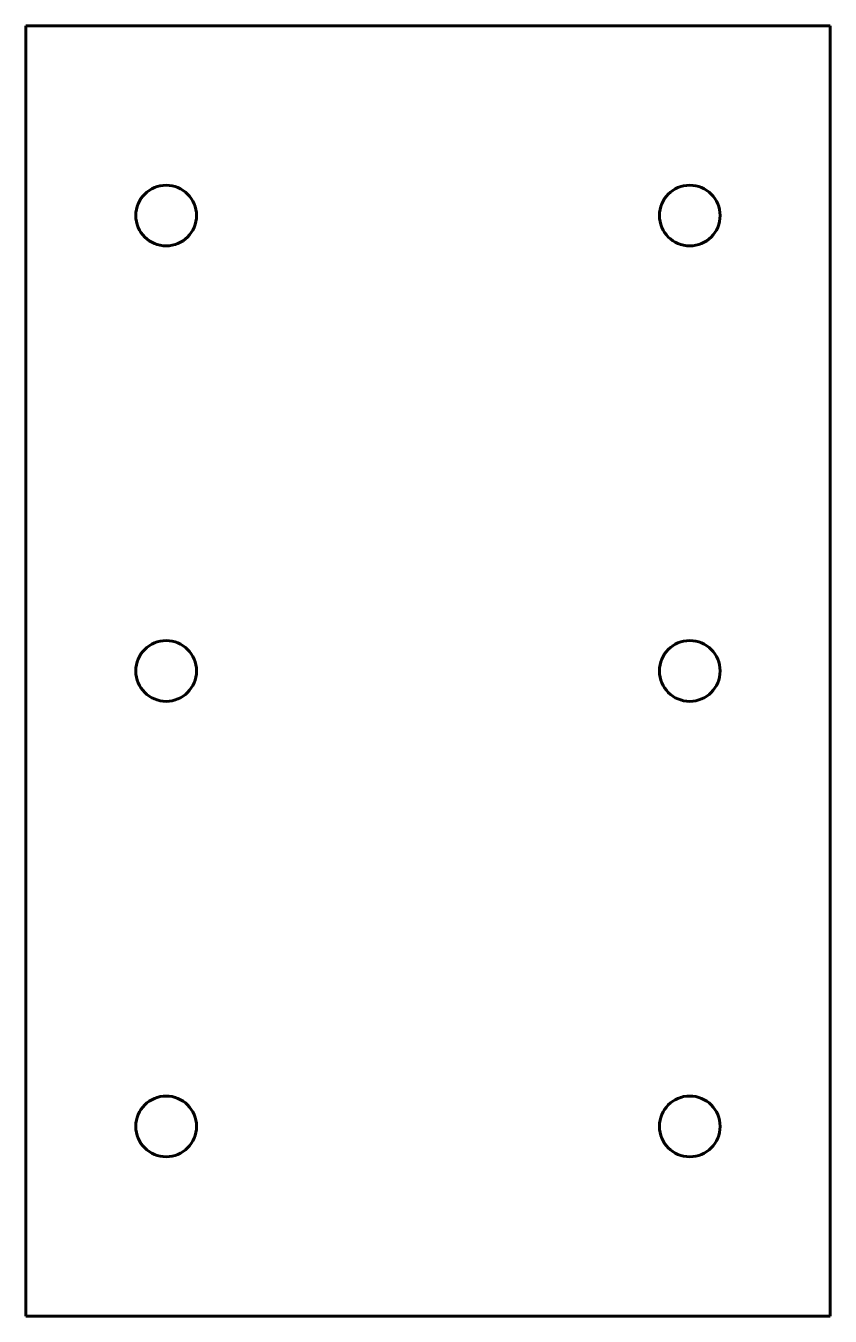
# Model space of a CAD drawing. Header units: millimetres. Extents: x -47 to 59, y -52 to 118.
import ezdxf

# ---------------------------------------------------------------- set-up
doc = ezdxf.new("R2010")
doc.units = ezdxf.units.MM
doc.linetypes.add('K5LT_BASIC', pattern=[0])
doc.layers.add('Системный слой', color=7, linetype='Continuous')

msp = doc.modelspace()

# ---------------------------------------------------------------- linework, layer by layer
at = {"layer": 'Системный слой', "color": 5, "linetype": 'K5LT_BASIC', "lineweight": 60, "true_color": 0x0000ff}
for p, q in [((-46.92, 118.02), (59.08, 118.02)), ((-46.92, 118.02), (-46.92, -51.98)), ((59.08, 118.02), (59.08, -51.98)), ((-46.92, -51.98), (59.08, -51.98))]:
    msp.add_line(p, q, dxfattribs=at)
for centre in [(-28.42, 93.02), (40.58, 93.02), (-28.42, 33.02), (40.58, 33.02), (-28.42, -26.98), (40.58, -26.98)]:
    msp.add_circle(centre, 4, dxfattribs=at)

doc.saveas('drawing.dxf')
